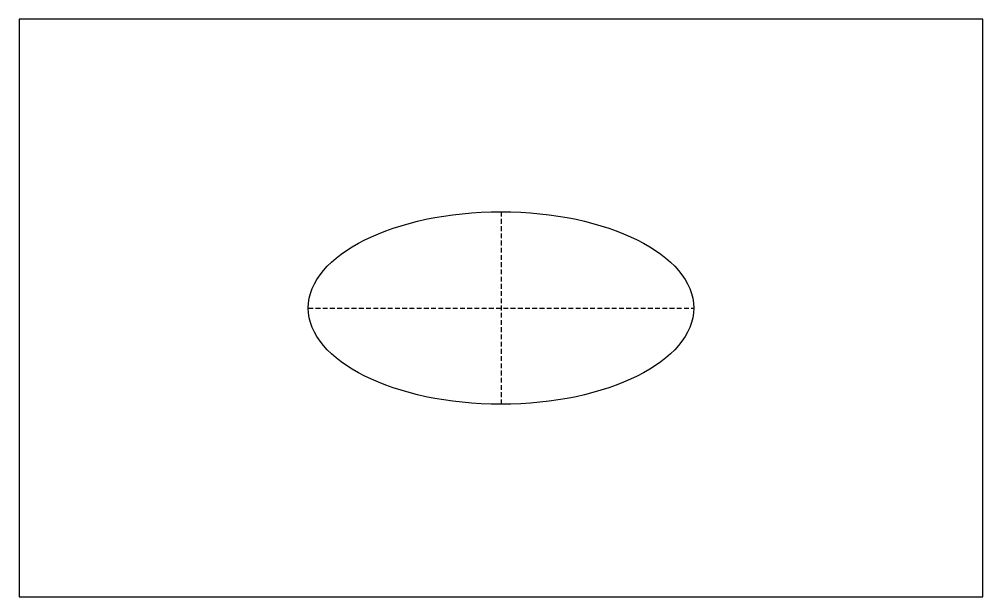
# Model space of a CAD drawing. Header units: millimetres. Extents: x 0 to 100, y 0 to 60.
import ezdxf

# ---------------------------------------------------------------- set-up
doc = ezdxf.new("R2010")
doc.units = ezdxf.units.MM
doc.linetypes.add('DASHED', pattern=[0.75, 0.5, -0.25])
doc.layers.get('0').update_dxf_attribs({"linetype": 'CONTINUOUS'})

msp = doc.modelspace()

# ---------------------------------------------------------------- linework, layer by layer
for p, q in [((100, 60), (0, 60)), ((0, 60), (0, 0)), ((100, 0), (100, 60)), ((0, 0), (100, 0))]:
    msp.add_line(p, q)
at = {"linetype": 'DASHED'}
for p, q in [((50, 40), (50, 20)), ((30, 30), (70, 30))]:
    msp.add_line(p, q, dxfattribs=at)
msp.add_ellipse((50, 30), major_axis=(20, 0), ratio=0.5)

doc.saveas('drawing.dxf')
